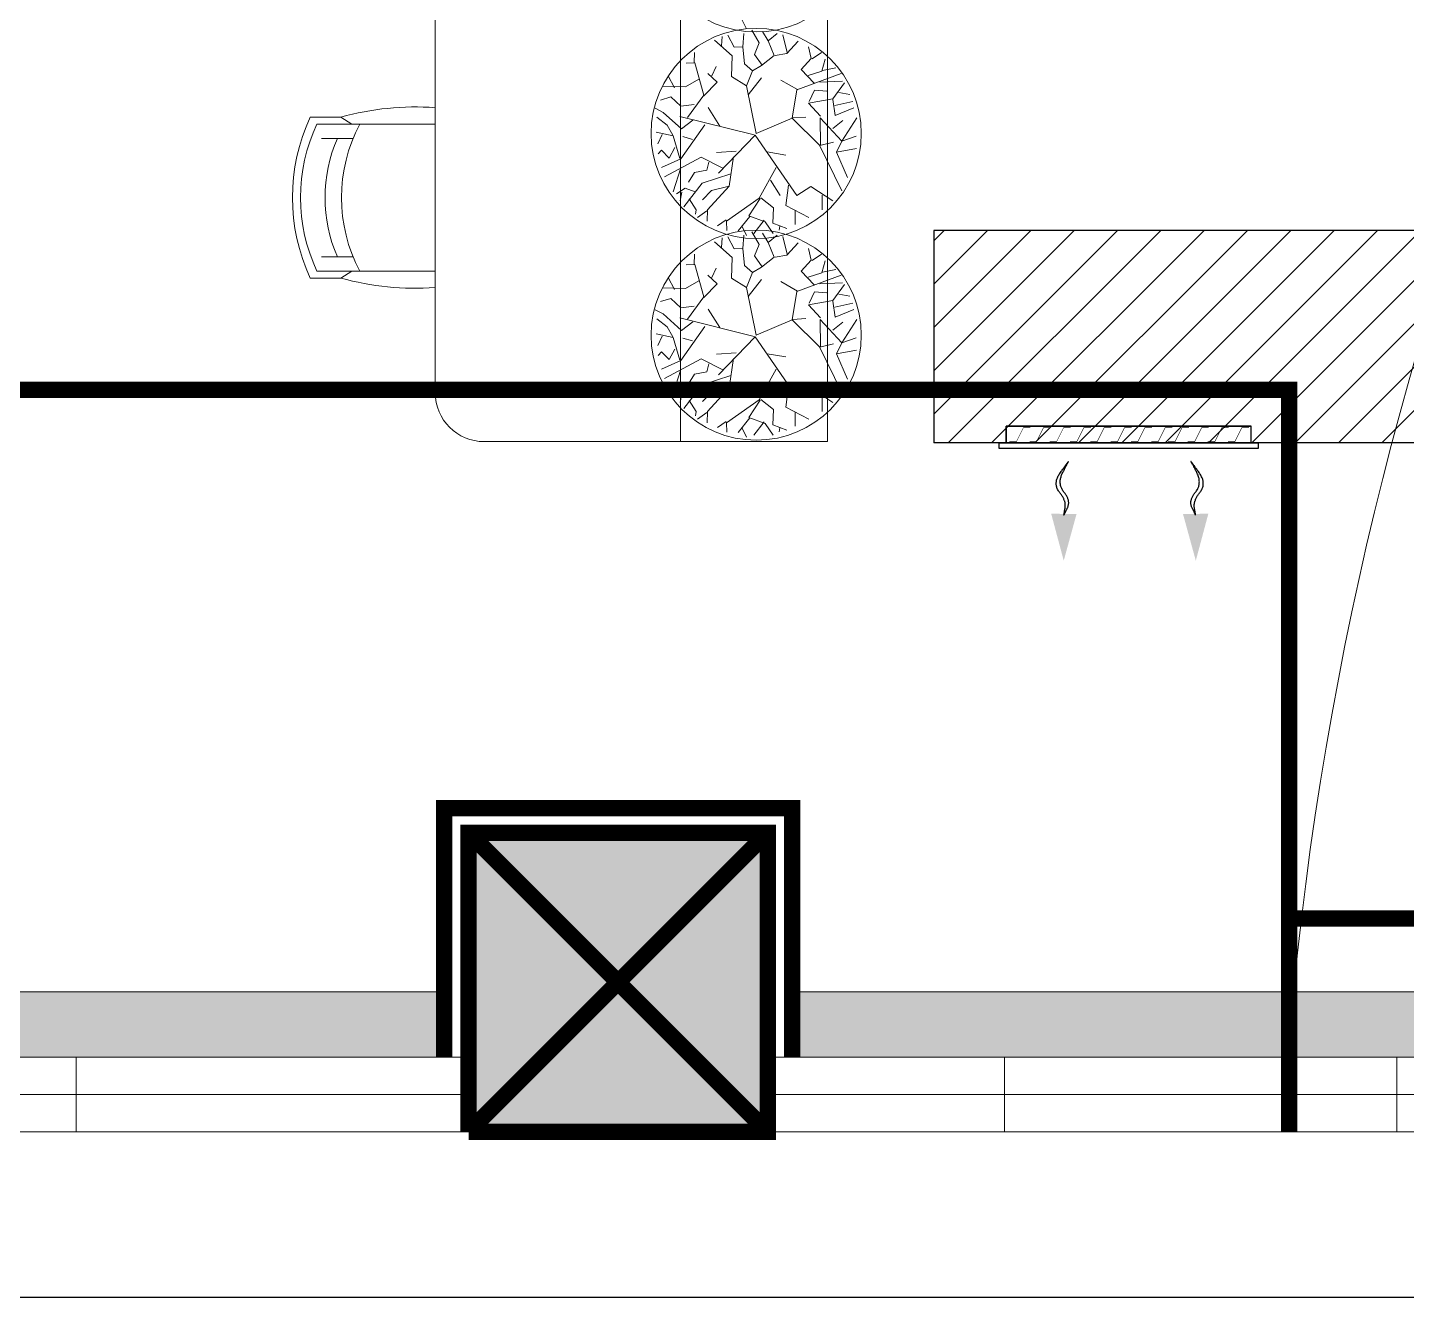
# Model space of a CAD drawing. Header units: millimetres. Extents: x -81374 to 485233, y -39075 to 157313.
# Drawn here: x 37237 to 41455, y -39075 to -35191 of the extents above; entities that cross this region are included whole.
import ezdxf
from ezdxf.enums import TextEntityAlignment as Align

# ---------------------------------------------------------------- set-up
doc = ezdxf.new("R2010")
doc.units = ezdxf.units.MM
doc.linetypes.add('CENTER', pattern=[2, 1.25, -0.25, 0.25, -0.25])
doc.linetypes.add('HIDDEN', pattern=[0.375, 0.25, -0.125])
for name, color, linetype in [('CEN', 252, 'CENTER'), ('Hatch 01_UC', 7, 'Continuous'), ('M-HVAC ELLIPTICAL DUCT', 6, 'Continuous'), ('M-HVAC-GRIL', 6, 'Continuous'), ('M-HVAC-INSULATION', 8, 'Continuous'), ('M-HVAC-SUPP', 4, 'Continuous')]:
    doc.layers.add(name, color=color, linetype=linetype)
for name, color, linetype, lineweight in [('G-IMPT', 8, 'Continuous', 5), ('ID-MODULAR', 44, 'Continuous', 9), ('M HVAC GRILLE', 6, 'Continuous', 13)]:
    doc.layers.add(name, color=color, linetype=linetype, lineweight=lineweight)
doc.styles.get("Standard").update_dxf_attribs({"font": 'arial.ttf'})

# ---------------------------------------------------------------- blocks, each defined once
blk = doc.blocks.new('ng')
at = {"layer": 'CEN', "color": 9, "linetype": 'Continuous', "lineweight": 0, "true_color": 0xc7c8ca}
for p, q in [((46885, 78013.1), (46910.4, 78013.1)), ((46885, 78013.1), (46910.4, 78013.1)), ((46910.4, 77098.1), (46910.4, 78013.1)), ((47825.4, 78013.1), (46910.4, 77098.1)), ((46910.4, 78013.1), (47825.4, 77098.1)), ((46910.4, 78013.1), (47825.4, 77098.1)), ((47825.4, 78013.1), (46910.4, 77098.1)), ((46910.4, 77098.1), (46910.4, 78013.1)), ((47825.4, 78013.1), (46910.4, 78013.1)), ((47825.4, 78013.1), (46910.4, 78013.1)), ((47825.4, 78013.1), (47825.4, 77098.1)), ((47825.4, 78013.1), (47825.4, 77098.1)), ((47825.4, 77098.1), (46910.4, 77098.1)), ((47825.4, 77098.1), (46910.4, 77098.1))]:
    blk.add_line(p, q, dxfattribs=at)
at = {"layer": 'CEN', "color": 9, "linetype": 'HIDDEN', "lineweight": 0, "ltscale": 1500, "true_color": 0xc7c8ca}
blk.add_line((45315.5, 77360.6), (39367.1, 77360.6), dxfattribs=at)
blk.add_lwpolyline([(45315.5, 78013.1), (45315.5, 75743.2), (49415.5, 75743.2), (49415.5, 78013.2)], dxfattribs=at)
at = {"layer": 'CEN', "color": 9, "linetype": 'Continuous', "lineweight": 0, "true_color": 0xc7c8ca}
for points in [[(46835.4, 77784.4), (46835.4, 77023.1), (47900.4, 77023.1), (47900.4, 77784.4)], [(46910.4, 77784.4), (46910.4, 77098.1), (47825.4, 77098.1), (47825.4, 77784.4)]]:
    blk.add_lwpolyline(points, dxfattribs=at)
blk = doc.blocks.new('floor plan 1')
at = {"layer": 'G-IMPT', "ltscale": 500}
h = blk.add_hatch(color=8, dxfattribs=at)
h.dxf.hatch_style = 1
h.paths.add_polyline_path([(18670.1, -506.5), (19585.1, -506.5), (19585.1, -1421.5), (18670.1, -1421.5)])
at = {"layer": 'DEFPOINTS', "color": 8, "linetype": 'Continuous'}
blk.add_line((0, 0), (41272.1, 0), dxfattribs=at)
at = {"layer": 'G-IMPT', "color": 55, "linetype": 'Continuous', "true_color": 0xb49f4b}
for p, q in [((9545.5, -506.5), (18670.1, -506.5)), ((19585.1, -506.5), (28633.4, -506.5)), ((9545.5, -735.3), (18670.1, -735.3)), ((19585.1, -735.3), (28633.4, -735.3))]:
    blk.add_line(p, q, dxfattribs=at)
at = {"layer": 'G-IMPT', "linetype": 'Continuous'}
for p, q in [((16745.5, -506.5), (16745.5, -735.3)), ((17945.5, -506.5), (17945.5, -735.3)), ((20785.1, -506.5), (20785.1, -735.3)), ((9545.5, -620.9), (18670.1, -620.9)), ((19585.1, -620.9), (28633.4, -620.9))]:
    blk.add_line(p, q, dxfattribs=at)
at = {"layer": 'G-IMPT', "color": 8, "ltscale": 500}
for p, q in [((18487, -8617.8), (18487, -2617.8)), ((18487, -2617.8), (18937, -2617.8)), ((18654.4, -2669), (18612, -2652.5)), ((18632.9, -2659.8), (18634.7, -2648.1)), ((18677.3, -2673.3), (18653.2, -2638.1)), ((18681.3, -2678.6), (18712, -2638.1)), ((18725.1, -2690.2), (18760, -2646.1)), ((18747.8, -2658.6), (18734.4, -2631.4)), ((18795.7, -2675.5), (18795.2, -2646.8)), ((18937, -2617.8), (18937, -8617.8)), ((18937, -2617.8), (19537, -2617.8)), ((18937, -4117.8), (18937, -2617.8)), ((18614.5, -2723.4), (18544.3, -2686.4)), ((18585.6, -2707.3), (18585.9, -2664.8)), ((18652.4, -2716.5), (18654.4, -2669)), ((18728, -2691.4), (18677.3, -2673.3)), ((18692.9, -2744.4), (18728, -2691.4)), ((18696.2, -2745.8), (18795.7, -2675.5)), ((18797, -2679.8), (18823.5, -2660.7)), ((18854, -2709.6), (18854.8, -2675.7)), ((18856, -2706.7), (18884.7, -2686.8)), ((18889.2, -2710.2), (18890.4, -2696.3)), ((18538.3, -2781.9), (18471.1, -2737.2)), ((18503.2, -2754.4), (18503.2, -2709.9)), ((18606.4, -2786), (18614.5, -2723.4)), ((18691.3, -2747.2), (18652.4, -2716.5)), ((18787.6, -2782.9), (18854, -2709.6)), ((18842.4, -2768.8), (18869, -2740.8)), ((18870.8, -2791.5), (18926.6, -2719.1)), ((18910, -2744.1), (18889.2, -2710.2)), ((18932.3, -2764.2), (18937.8, -2737.8)), ((18511.8, -2908.1), (18442.9, -2768.1)), ((18580.7, -2753.6), (18538.3, -2781.9)), ((18708.3, -2938.4), (18580.8, -2753.5)), ((18661.7, -2800.6), (18631.7, -2753.9)), ((18644, -2839.5), (18696.2, -2745.8)), ((18774.3, -2871.8), (18787.6, -2782.9)), ((18787.6, -2782.9), (18842.4, -2768.8)), ((18892.2, -2765), (18922.4, -2776)), ((18922.4, -2776), (18949.5, -2759.1)), ((18936, -2838.9), (18959.1, -2765)), ((19687, -2767.8), (19687, -4117.8)), ((18459.5, -2886), (18425.8, -2808.9)), ((18708.3, -2938.4), (18820.9, -2822)), ((18782.9, -2820.2), (18870.8, -2791.5)), ((18856, -2831.6), (18894.2, -2824.6)), ((18873.2, -2871.3), (18986.2, -2810.5)), ((18894.2, -2824.6), (18911.8, -2794.8)), ((18806.8, -2837.5), (18873.2, -2871.3)), ((18849.8, -2855.9), (18856, -2831.6)), ((18862.6, -2970.5), (18935.9, -2865.7)), ((18935.9, -2865.7), (18994.8, -2839.2)), ((18938.8, -2867.2), (18959.7, -2936.7)), ((18459.5, -2886), (18398.6, -2897.5)), ((18442.8, -2919.9), (18459.5, -2886)), ((18506.3, -2907.6), (18468.7, -2916.6)), ((18508.6, -2907), (18509.9, -2991.5)), ((18595.2, -2990.3), (18511.8, -2908.1)), ((18671.7, -2886.9), (18614.9, -2877.1)), ((18766.3, -2889.8), (18826.5, -2885.3)), ((18954.5, -2900.5), (18971.4, -2868.6)), ((18971.4, -2868.6), (18995, -2892.8)), ((18995, -2892.8), (19004.9, -2881)), ((18442.8, -2919.9), (18397.4, -2991.6)), ((18442.8, -2919.9), (18399.3, -2935.3)), ((18509.9, -2991.5), (18442.8, -2919.9)), ((18705.2, -2943.7), (18595.2, -2990.3)), ((18705.2, -2943.7), (18734.8, -3089.1)), ((18711.6, -2939.8), (18939, -2996.1)), ((18900.1, -2925.7), (18929.7, -2934.8)), ((18959.7, -2936.7), (19011.5, -2948)), ((18960.3, -2938.9), (18977.6, -2969.4)), ((18992.9, -2940.3), (19006, -2911.9)), ((18470.6, -2958.4), (18440.2, -2983.2)), ((18592.9, -2991), (18553.5, -2994)), ((18595.2, -2990.3), (18581.2, -3077.1)), ((18816.1, -2966.5), (18851.8, -3022.7)), ((18914.9, -2992.6), (18865.7, -3061)), ((18898.9, -2984.1), (18934.2, -2957.9)), ((18934.2, -2957.9), (18989.3, -3008.3)), ((18977.6, -2969.4), (19008.9, -2993.6)), ((18463.6, -2998.6), (18406.7, -3022.4)), ((18465, -3029.4), (18409.6, -3041.6)), ((18470.5, -3047.8), (18463.6, -2998.6)), ((18545, -3036.6), (18471.2, -3049.9)), ((18508.5, -2996.3), (18545, -3036.6)), ((18894.6, -3032.3), (18935.7, -3026.7)), ((18935.7, -3026.7), (18966, -3055.7)), ((18989.3, -3008.3), (19014.6, -3020.7)), ((18452.8, -3068.7), (18418.9, -3063.3)), ((18471.2, -3049.9), (18434.9, -3098.8)), ((18581.2, -3077.1), (18445.8, -3126.8)), ((18527, -3075.6), (18488.9, -3073.5)), ((18543.6, -3041.5), (18527, -3075.6)), ((18578.6, -3077.8), (18630.2, -3107.2)), ((18729.4, -3061.8), (18688.9, -3114)), ((18865.1, -3059.1), (18824.1, -3100.3)), ((18865.7, -3061), (18893, -3160.1)), ((18966, -3055.7), (18998.1, -3046)), ((18510.5, -3100.6), (18441.6, -3103.3)), ((18528.3, -3097.6), (18567.6, -3139.2)), ((18734.8, -3089.1), (18716.4, -3135)), ((18734.8, -3089.1), (18780.9, -3117.7)), ((18780.9, -3117.7), (18778.6, -3180.9)), ((18824.1, -3100.3), (18853.4, -3127.2)), ((18840.6, -3119.8), (18827.5, -3148.2)), ((18880.5, -3110.2), (18921.9, -3086.6)), ((18921.9, -3086.6), (18989.4, -3088.7)), ((18955.5, -3083.3), (18974.7, -3120)), ((19941.8, -3139.4), (19976, -3118.3)), ((20069.1, -3118.3), (19976, -3118.3)), ((18502.5, -3136.6), (18461.9, -3144.1)), ((18504.1, -3133.8), (18493.9, -3170.5)), ((18546, -3121.2), (18504.1, -3133.8)), ((18567.6, -3139.2), (18537.5, -3173)), ((18689.3, -3151.9), (18650.1, -3181.7)), ((18687, -3152.6), (18710.4, -3185.7)), ((18716.4, -3135), (18689.3, -3151.9)), ((18716.4, -3135), (18741.5, -3156.3)), ((18741.5, -3156.3), (18746.5, -3208.4)), ((18893, -3160.1), (18919.2, -3159)), ((18895.2, -3159.4), (18894.1, -3191)), ((19687, -3139.4), (19918.1, -3139.4)), ((20048.9, -3139.4), (19918.1, -3139.4)), ((19940.1, -3139.4), (19941.8, -3139.4)), ((18534.5, -3171.5), (18505.5, -3191.4)), ((18537.5, -3173), (18545.6, -3208.3)), ((18611.8, -3188.4), (18577.3, -3225.6)), ((18610.2, -3191.3), (18623.5, -3245.3)), ((18647.5, -3182.5), (18611.8, -3188.4)), ((18650.1, -3181.7), (18669.1, -3227.3)), ((18710.4, -3185.7), (18696.6, -3221.1)), ((18778.6, -3180.9), (18833.1, -3229.3)), ((18669.1, -3227.3), (18640.6, -3249.1)), ((18669.1, -3227.3), (18685.8, -3255.9)), ((18696.6, -3221.1), (18719, -3259.2)), ((18746.5, -3208.4), (18742.6, -3249.7)), ((18746.5, -3208.4), (18773.1, -3207.3)), ((18773.1, -3207.3), (18791.9, -3244.1)), ((18811.8, -3211.3), (18809.7, -3240.8)), ((18585.6, -3324.1), (18585.9, -3281.6)), ((18654.4, -3285.8), (18612, -3269.3)), ((18632.9, -3276.6), (18634.7, -3264.9)), ((18652.4, -3333.3), (18654.4, -3285.8)), ((18677.3, -3290.1), (18653.2, -3254.9)), ((18681.3, -3295.4), (18712, -3255)), ((18725.1, -3307), (18760, -3263)), ((18747.8, -3275.4), (18734.4, -3248.2)), ((18795.7, -3292.3), (18795.2, -3263.6)), ((18797, -3296.7), (18823.5, -3277.5)), ((18503.2, -3371.3), (18503.2, -3326.7)), ((18614.5, -3340.2), (18544.3, -3303.2)), ((18728, -3308.2), (18677.3, -3290.1)), ((18692.9, -3361.2), (18728, -3308.2)), ((18696.2, -3362.6), (18795.7, -3292.3)), ((18787.6, -3399.7), (18854, -3326.4)), ((18854, -3326.4), (18854.8, -3292.6)), ((18856, -3323.5), (18884.7, -3303.7)), ((18889.2, -3327.1), (18890.4, -3313.2)), ((18910, -3360.9), (18889.2, -3327.1)), ((18538.3, -3398.7), (18471.1, -3354)), ((18580.7, -3370.4), (18538.3, -3398.7)), ((18708.3, -3555.2), (18580.8, -3370.3)), ((18606.4, -3402.8), (18614.5, -3340.2)), ((18661.7, -3417.4), (18631.7, -3370.7)), ((18644, -3456.3), (18696.2, -3362.6)), ((18691.3, -3364), (18652.4, -3333.3)), ((18842.4, -3385.6), (18869, -3357.6)), ((18870.8, -3408.3), (18926.6, -3335.9)), ((18932.3, -3381), (18937.8, -3354.6)), ((18511.8, -3524.9), (18442.9, -3384.9)), ((18774.3, -3488.6), (18787.6, -3399.7)), ((18782.9, -3437.1), (18870.8, -3408.3)), ((18787.6, -3399.7), (18842.4, -3385.6)), ((18892.2, -3381.9), (18922.4, -3392.9)), ((18894.2, -3441.4), (18911.8, -3411.7)), ((18922.4, -3392.9), (18949.5, -3375.9)), ((18936, -3455.7), (18959.1, -3381.9)), ((18459.5, -3502.8), (18425.8, -3425.7)), ((18708.3, -3555.2), (18820.9, -3438.8)), ((18806.8, -3454.4), (18873.2, -3488.1)), ((18849.8, -3472.7), (18856, -3448.5)), ((18856, -3448.5), (18894.2, -3441.4)), ((18873.2, -3488.1), (18986.2, -3427.4)), ((18935.9, -3482.6), (18994.8, -3456)), ((18671.7, -3503.8), (18614.9, -3493.9)), ((18862.6, -3587.4), (18935.9, -3482.6)), ((18938.8, -3484), (18959.7, -3553.5)), ((18954.5, -3517.4), (18971.4, -3485.4)), ((18971.4, -3485.4), (18995, -3509.6)), ((18995, -3509.6), (19004.9, -3497.8)), ((18442.8, -3536.7), (18397.4, -3608.4)), ((18459.5, -3502.8), (18398.6, -3514.3)), ((18442.8, -3536.7), (18399.3, -3552.1)), ((18442.8, -3536.7), (18459.5, -3502.8)), ((18509.9, -3608.3), (18442.8, -3536.7)), ((18506.3, -3524.5), (18468.7, -3533.4)), ((18508.6, -3523.8), (18509.9, -3608.3)), ((18595.2, -3607.2), (18511.8, -3524.9)), ((18766.3, -3506.6), (18826.5, -3502.1)), ((18900.1, -3542.5), (18929.7, -3551.6)), ((18992.9, -3557.1), (19006, -3528.7)), ((18470.6, -3575.3), (18440.2, -3600)), ((18705.2, -3560.5), (18595.2, -3607.2)), ((18705.2, -3560.5), (18734.8, -3705.9)), ((18711.6, -3556.6), (18939, -3612.9)), ((18816.1, -3583.3), (18851.8, -3639.5)), ((18898.9, -3600.9), (18934.2, -3574.7)), ((18934.2, -3574.7), (18989.3, -3625.1)), ((18959.7, -3553.5), (19011.5, -3564.8)), ((18960.3, -3555.7), (18977.6, -3586.2)), ((18463.6, -3615.4), (18406.7, -3639.2)), ((18470.5, -3664.6), (18463.6, -3615.4)), ((18508.5, -3613.1), (18545, -3653.5)), ((18592.9, -3607.9), (18553.5, -3610.8)), ((18595.2, -3607.2), (18581.2, -3693.9)), ((18914.9, -3609.4), (18865.7, -3677.8)), ((18977.6, -3586.2), (19008.9, -3610.4)), ((18989.3, -3625.1), (19014.6, -3637.6)), ((19918.1, -3589.1), (19687, -3589.1)), ((19918.1, -3589.1), (20048.9, -3589.1)), ((19940.1, -3589.1), (19941.8, -3589.1)), ((19941.8, -3589.1), (19976, -3610.3)), ((19976, -3610.3), (20069.1, -3610.3)), ((18465, -3646.2), (18409.6, -3658.4)), ((18471.2, -3666.8), (18434.9, -3715.7)), ((18545, -3653.5), (18471.2, -3666.8)), ((18543.6, -3658.3), (18527, -3692.5)), ((18894.6, -3649.1), (18935.7, -3643.5)), ((18935.7, -3643.5), (18966, -3672.5)), ((18966, -3672.5), (18998.1, -3662.8)), ((18452.8, -3685.6), (18418.9, -3680.1)), ((18581.2, -3693.9), (18445.8, -3743.6)), ((18527, -3692.5), (18488.9, -3690.3)), ((18578.6, -3694.7), (18630.2, -3724)), ((18729.4, -3678.6), (18688.9, -3730.9)), ((18734.8, -3705.9), (18716.4, -3751.8)), ((18734.8, -3705.9), (18780.9, -3734.5)), ((18865.1, -3675.9), (18824.1, -3717.1)), ((18865.7, -3677.8), (18893, -3776.9)), ((18880.5, -3727), (18921.9, -3703.4)), ((18921.9, -3703.4), (18989.4, -3705.6)), ((18955.5, -3700.1), (18974.7, -3736.8)), ((18510.5, -3717.5), (18441.6, -3720.2)), ((18502.5, -3753.5), (18461.9, -3760.9)), ((18504.1, -3750.6), (18493.9, -3787.3)), ((18546, -3738.1), (18504.1, -3750.6)), ((18528.3, -3714.5), (18567.6, -3756)), ((18716.4, -3751.8), (18689.3, -3768.8)), ((18716.4, -3751.8), (18741.5, -3773.1)), ((18780.9, -3734.5), (18778.6, -3797.7)), ((18824.1, -3717.1), (18853.4, -3744)), ((18840.6, -3736.6), (18827.5, -3765)), ((18534.5, -3788.4), (18505.5, -3808.3)), ((18567.6, -3756), (18537.5, -3789.8)), ((18537.5, -3789.8), (18545.6, -3825.1)), ((18689.3, -3768.8), (18650.1, -3798.5)), ((18687, -3769.4), (18710.4, -3802.5)), ((18741.5, -3773.1), (18746.5, -3825.3)), ((18893, -3776.9), (18919.2, -3775.8)), ((18895.2, -3776.2), (18894.1, -3807.8)), ((18611.8, -3805.3), (18577.3, -3842.4)), ((18610.2, -3808.1), (18623.5, -3862.2)), ((18647.5, -3799.3), (18611.8, -3805.3)), ((18650.1, -3798.5), (18669.1, -3844.1)), ((18710.4, -3802.5), (18696.6, -3837.9)), ((18696.6, -3837.9), (18719, -3876)), ((18746.5, -3825.3), (18742.6, -3866.5)), ((18746.5, -3825.3), (18773.1, -3824.1)), ((18773.1, -3824.1), (18791.9, -3860.9)), ((18778.6, -3797.7), (18833.1, -3846.2)), ((18811.8, -3828.1), (18809.7, -3857.6)), ((18669.1, -3844.1), (18640.6, -3865.9)), ((18669.1, -3844.1), (18685.8, -3872.7)), ((18747.8, -3907.3), (18734.4, -3880.1))]:
    blk.add_line(p, q, dxfattribs=at)
at = {"layer": 'G-IMPT', "color": 8, "ltscale": 500, "extrusion": (0, 0, -1)}
for p, q in [((20035, -3183.2), (19938.5, -3183.2)), ((20035, -3545.3), (19938.5, -3545.3))]:
    blk.add_line(p, q, dxfattribs=at)
at = {"layer": 'G-IMPT', "color": 8, "ltscale": 500}
for centre in [(18705.2, -2943.7), (18705.2, -3560.5), (18705.2, -4192.4)]:
    blk.add_circle(centre, 321.5, dxfattribs=at)
for centre, radius, start, end in [((6421.8, 111.4), 10691.5, 284.44066, 355.45821), ((19537, -2767.8), 150, 0, 90), ((30901.2, -15868.2), 12777.8, 49.90697, 259.60318)]:
    blk.add_arc(centre, radius, start, end, dxfattribs=at)
at = {"layer": 'G-IMPT', "color": 8, "ltscale": 500, "extrusion": (0, 0, -1)}
for centre, major_axis, start_param, end_param in [((19748.6, -3925.4), (-838.5, 0), 1.49727, 1.845387), ((19543, -3364.3), (-580.8, 0), 2.704257, 3.578932), ((19493, -3364.3), (-480.9, 0), 2.65511, 3.628104), ((19568, -3364.3), (530.9, 0), -0.437348, 0.437328), ((19568, -3364.3), (455.9, 0), -0.408385, 0.408365), ((19748.6, -2803.1), (-838.5, 0), 4.437818, 4.785935)]:
    blk.add_ellipse(centre, major_axis=major_axis, ratio=1, start_param=start_param, end_param=end_param, dxfattribs=at)
at = {"layer": 'CEN', "linetype": 'Continuous'}
blk.add_blockref('ng', (-28240.4, -78519.6), dxfattribs=at)
at = {"layer": 'G-IMPT', "color": 8, "ltscale": 500}
for rotation, p in [(359.9992, (39680.6, -4989.6, 0)), (359.9992, (35886.7, -10139.3, 0)), (270.0008, (28873.3, -20643.5, 0)), (359.9992, (11975.3, -26935.4, 0)), (359.9992, (15267.6, -26935.4, 0)), (359.9992, (26686.3, -26987.7, 0)), (270.0008, (15861.1, -28615, 0)), (89.9992, (23697.8, -33300.6, 0)), (89.9992, (23597.9, -35337.7, 0)), (89.9992, (23597.9, -37388.3, 0)), (359.9992, (13750.4, -37781.5, 0)), (89.9992, (23697.8, -40746.8, 0)), (89.9992, (23597.8, -44302.5, 0)), (89.9992, (23597.8, -46399.1, 0)), (89.9992, (23697.8, -48339.8, 0)), (89.9992, (23697.8, -54280, 0)), (359.9992, (27418.1, -55702.4, 0)), (89.9992, (9671.9, -65856.5, 0)), (359.9992, (4684.1, -67403.4, 0)), (359.9992, (8737.2, -67403.4, 0))]:
    blk.add_attdef('PARTITIONTYPE', text='', height=200, rotation=rotation, dxfattribs=at).set_placement(p, align=Align.MIDDLE_CENTER)
blk = doc.blocks.new('RAAAA')
at = {"linetype": 'Continuous', "ltscale": 1000}
for points in [[(363, 0, 0), (363, 0, 0), (364, 0, 0), (364, 0, 0), (365, 0, 0), (366, 0, 0), (367, -1, 0), (368, -1, 0), (369, -1, 0), (371, -1, 0), (373, -2, 0), (374, -2, 0), (377, -2, 0), (379, -3, 0), (381, -3, 0), (384, -4, 0), (387, -4, 0), (390, -5, 0), (393, -5, 0), (397, -6, 0), (400, -6, 0), (404, -7, 0), (408, -8, 0), (412, -8, 0), (416, -9, 0), (421, -10, 0), (421, -10, 0), (425, -11, 0), (430, -11, 0), (435, -11, 0), (439, -11, 0), (444, -11, 0), (449, -11, 0), (454, -10, 0), (459, -10, 0), (464, -9, 0), (468, -7, 0), (473, -6, 0), (478, -4, 0), (483, -2, 0), (488, 0, 0), (494, 2, 0), (499, 4, 0), (504, 7, 0), (509, 10, 0), (514, 13, 0), (519, 16, 0), (525, 20, 0), (530, 24, 0), (535, 28, 0), (541, 32, 0), (546, 36, 0), (546, 36, 0), (552, 40, 0), (557, 44, 0), (563, 48, 0), (568, 51, 0), (574, 54, 0), (580, 56, 0), (586, 58, 0), (592, 60, 0), (598, 61, 0), (604, 62, 0), (610, 62, 0), (616, 62, 0), (622, 62, 0), (628, 61, 0), (635, 60, 0), (641, 59, 0), (648, 57, 0), (654, 55, 0), (661, 52, 0), (668, 49, 0), (675, 46, 0), (681, 42, 0), (688, 38, 0), (695, 33, 0), (702, 28, 0), (702, 28, 0), (709, 23, 0), (716, 19, 0), (722, 14, 0), (728, 10, 0), (734, 5, 0), (740, 1, 0), (745, -2, 0), (750, -6, 0), (755, -9, 0), (759, -13, 0), (763, -15, 0), (767, -18, 0), (771, -21, 0), (774, -23, 0), (777, -25, 0), (779, -27, 0), (782, -29, 0), (784, -31, 0), (786, -32, 0), (787, -33, 0), (789, -34, 0), (790, -35, 0), (790, -35, 0), (791, -35, 0), (791, -36, 0)], [(363, 0, 0), (363, 0, 0), (364, 0, 0), (364, 0, 0), (365, -1, 0), (366, -1, 0), (367, -2, 0), (368, -2, 0), (369, -3, 0), (371, -4, 0), (373, -5, 0), (374, -5, 0), (377, -6, 0), (379, -8, 0), (381, -9, 0), (384, -10, 0), (387, -12, 0), (390, -13, 0), (393, -15, 0), (397, -16, 0), (400, -18, 0), (404, -20, 0), (408, -22, 0), (412, -24, 0), (416, -26, 0), (421, -28, 0), (421, -28, 0), (425, -30, 0), (430, -32, 0), (435, -34, 0), (439, -35, 0), (444, -36, 0), (449, -37, 0), (454, -37, 0), (459, -38, 0), (464, -38, 0), (468, -37, 0), (473, -37, 0), (478, -36, 0), (483, -35, 0), (488, -33, 0), (494, -32, 0), (499, -30, 0), (504, -28, 0), (509, -25, 0), (514, -22, 0), (519, -19, 0), (525, -16, 0), (530, -13, 0), (535, -9, 0), (541, -5, 0), (546, 0, 0), (546, 0, 0), (552, 4, 0), (557, 8, 0), (563, 12, 0), (568, 15, 0), (574, 18, 0), (580, 21, 0), (586, 23, 0), (592, 25, 0), (598, 27, 0), (604, 28, 0), (610, 29, 0), (616, 30, 0), (622, 30, 0), (628, 31, 0), (635, 30, 0), (641, 30, 0), (648, 29, 0), (654, 28, 0), (661, 26, 0), (668, 24, 0), (675, 22, 0), (681, 20, 0), (688, 17, 0), (695, 14, 0), (702, 10, 0), (702, 10, 0), (709, 7, 0), (716, 3, 0), (722, 0, 0), (728, -3, 0), (734, -6, 0), (740, -9, 0), (745, -12, 0), (750, -14, 0), (755, -17, 0), (759, -19, 0), (763, -21, 0), (767, -23, 0), (771, -25, 0), (774, -27, 0), (777, -28, 0), (779, -30, 0), (782, -31, 0), (784, -32, 0), (786, -33, 0), (787, -34, 0), (789, -34, 0), (790, -35, 0), (790, -35, 0), (791, -35, 0), (791, -36, 0)]]:
    blk.add_polyline3d(points, dxfattribs=at)
blk.add_solid([(373, 101), (0, 0), (373, -101)], dxfattribs=at)
blk = doc.blocks.new('zw$77DE')
at = {"layer": 'M-HVAC-GRIL', "linetype": 'ByBlock'}
blk.add_lwpolyline([(0, 750), (0, 771.4), (-17.1, 771.4), (-17.1, -21.4), (0, -21.4), (0, 0), (0, 750), (51.4, 750), (51.4, 0), (0, 0), (51.4, 0), (51.4, 750), (51.4, 750)], dxfattribs=at)
at = {"layer": 'M-HVAC-GRIL', "lineweight": 0, "const_width": 1.71}
for points in [[(3.9, 678.6), (3.9, 700.1), (46.7, 721.5), (46.7, 742.9)], [(3.9, 617.2), (3.9, 638.6), (46.7, 660.1), (46.7, 681.5)], [(3.9, 555.8), (3.9, 577.2), (46.7, 598.6), (46.7, 620.1)], [(3.9, 495.6), (3.9, 517.1), (46.7, 538.5), (46.7, 559.9)], [(3.9, 444), (3.9, 465.4), (46.7, 486.8), (46.7, 508.3)], [(3.9, 381.8), (3.9, 403.2), (46.7, 424.7), (46.7, 446.1)], [(3.9, 319.7), (3.9, 341.1), (46.7, 362.5), (46.7, 384)], [(3.9, 257.5), (3.9, 279), (46.7, 300.4), (46.7, 321.8)], [(3.9, 195.4), (3.9, 216.8), (46.7, 238.2), (46.7, 259.7)], [(3.9, 133.2), (3.9, 154.7), (46.7, 176.1), (46.7, 197.5)], [(3.9, 71.8), (3.9, 93.2), (46.7, 114.7), (46.7, 136.1)], [(3.9, 10.4), (3.9, 31.8), (46.7, 53.2), (46.7, 74.7)]]:
    blk.add_lwpolyline(points, dxfattribs=at)
at = {"layer": 'M-HVAC-SUPP'}
for p, xscale, yscale, zscale, rotation in [((-360.3, 580.5), 0.3839999997941416, 0.3839999997941416, 0.3839999997941416, 359.7971218112731), ((-360.3, 176.5), -0.3839999997941415, 0.3839999997941436, 0.3839999997941436, 180.2028781887378)]:
    blk.add_blockref('RAAAA', p, dxfattribs=dict(at, xscale=xscale, yscale=yscale, zscale=zscale, rotation=rotation))
blk = doc.blocks.new('jyfhg')
at = {"layer": 'M HVAC GRILLE', "color": 7}
blk.add_blockref('zw$77DE', (-100, -700), dxfattribs=at)

msp = doc.modelspace()

# ---------------------------------------------------------------- hatches: boundary and pattern name
at = {"layer": 'Hatch 01_UC', "linetype": 'Continuous', "lineweight": 0, "transparency": 33554597}
h = msp.add_hatch(dxfattribs=at)
h.set_pattern_fill('GOST_WOOD', color=8, scale=15, angle=360)
h.set_pattern_definition([(90, (-11294.04, -811.78), (90, -5e-14), [150, -30]), (90, (-11264.04, -841.78), (90, -5e-14), [90, -22.5, 45, -22.5]), (90, (-11234.04, -886.78), (90, -5e-14), [150, -30])])
h.paths.add_polyline_path([(38509.2, -38340.1), (38509.2, -38140.1), (29610.8, -38140.1), (29610.8, -38340.1)])
h = msp.add_hatch(dxfattribs=at)
h.set_pattern_fill('GOST_WOOD', color=8, scale=15, angle=360)
h.set_pattern_definition([(90, (-1330.71, -811.78), (90, -5e-14), [150, -30]), (90, (-1300.71, -841.78), (90, -5e-14), [90, -22.5, 45, -22.5]), (90, (-1270.71, -886.78), (90, -5e-14), [150, -30])])
h.paths.add_polyline_path([(48548.7, -38340.1), (48548.7, -38140.1), (39574.2, -38140.1), (39574.2, -38340.1)])
at = {"layer": 'M-HVAC-INSULATION'}
h = msp.add_hatch(dxfattribs=at)
h.set_pattern_fill('ANSI31', color=26, scale=750, angle=360, style=0)
h.set_pattern_definition([(45, (496839.4, -83091.07), (-66.29126, 66.29126), [])])
h.paths.add_polyline_path([(45940, -36461.4), (45940, -35811.4), (40008.6, -35811.4), (40008.6, -36461.4)])

# ---------------------------------------------------------------- linework, layer by layer
at = {"layer": 'CEN', "color": 11, "linetype": 'HIDDEN', "lineweight": 0, "ltscale": 1500, "const_width": 50}
for points in [[(41095.7, -38568.9), (41095.7, -36298.9), (36995.7, -36298.9), (36995.7, -38568.9)], [(41095.7, -37916.4), (47044.1, -37916.4)]]:
    msp.add_lwpolyline(points, dxfattribs=at)
at = {"layer": 'CEN', "color": 11, "linetype": 'Continuous', "lineweight": 0, "const_width": 50}
for points in [[(39575.7, -38340.1), (39575.7, -37578.9), (38510.7, -37578.9), (38510.7, -38340.1)], [(39500.7, -38340.1), (39500.7, -37653.9), (38585.7, -37653.9), (38585.7, -38340.1)], [(38585.7, -37653.9), (39500.7, -37653.9)], [(38585.7, -38568.9), (38585.7, -37653.9)], [(38585.7, -38568.9), (39500.7, -37653.9)], [(39500.7, -38568.9), (38585.7, -37653.9)], [(39500.7, -38568.9), (38585.7, -37653.9)], [(38585.7, -38568.9), (39500.7, -37653.9)], [(38585.7, -38568.9), (38585.7, -37653.9)], [(38585.7, -37653.9), (39500.7, -37653.9)], [(39500.7, -37653.9), (39500.7, -38568.9)], [(39500.7, -37653.9), (39500.7, -38568.9)], [(38585.7, -38568.9), (39500.7, -38568.9)], [(38585.7, -38568.9), (39500.7, -38568.9)], [(39526.2, -38568.9), (39500.7, -38568.9)], [(39526.2, -38568.9), (39500.7, -38568.9)]]:
    msp.add_lwpolyline(points, dxfattribs=at)
at = {"layer": 'ID-MODULAR', "color": 45, "linetype": 'Continuous'}
for points in [[(38509.2, -38340.1), (38509.2, -38140.1), (29610.8, -38140.1), (29610.8, -38340.1)], [(48548.7, -38340.1), (48548.7, -38140.1), (39574.2, -38140.1), (39574.2, -38340.1)]]:
    msp.add_lwpolyline(points, close=True, dxfattribs=at)
at = {"layer": 'M-HVAC ELLIPTICAL DUCT', "linetype": 'Continuous'}
for p, q in [((40008.6, -35811.4), (40008.6, -36461.4)), ((45940, -35811.4), (40008.6, -35811.4)), ((45940, -36461.4), (40008.6, -36461.4))]:
    msp.add_line(p, q, dxfattribs=at)

# ---------------------------------------------------------------- block references
at = {"linetype": 'Continuous', "rotation": 180}
msp.add_blockref('floor plan 1', (58170.8, -39075.4), dxfattribs=at)
at = {"layer": 'M HVAC GRILLE', "color": 0, "xscale": -1, "rotation": 269.9999999999999}
msp.add_blockref('jyfhg', (40929.8, -36361.4), dxfattribs=at)

doc.saveas('drawing.dxf')
